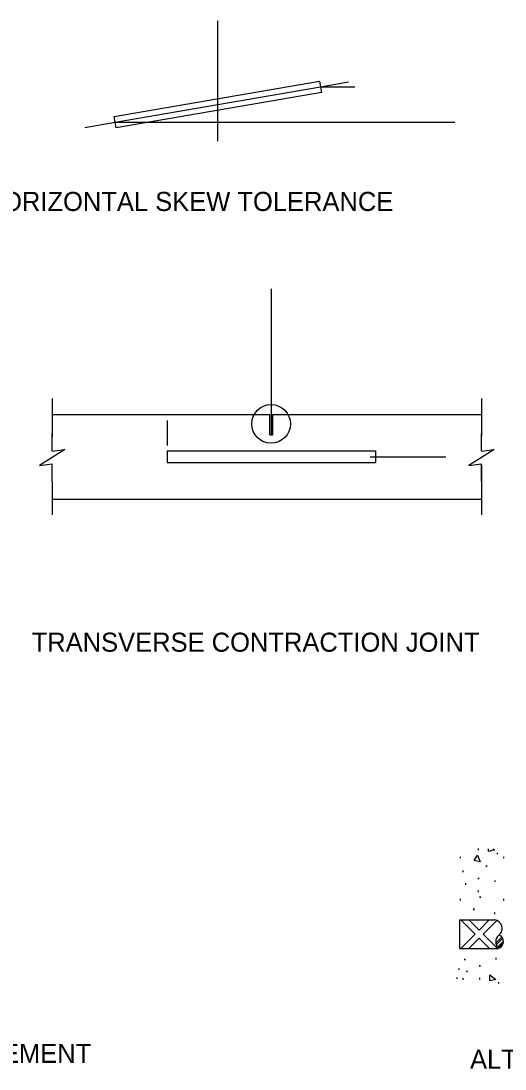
# Model space of a CAD drawing. Extents: x -924.2 to -895.3, y 391.1 to 435.2.
# Drawn here: x -912.39 to -908.9, y 391.66 to 399.2 of the extents above; entities that cross this region are included whole.
import ezdxf

# ---------------------------------------------------------------- set-up
doc = ezdxf.new("R2010")
doc.units = 0
for name, color, linetype in [('rd_NO-PLOT', 7, 'Continuous'), ('rd_PAVEMENT', 7, 'Continuous'), ('str_Center-Line-A', 7, 'Continuous'), ('str_Non-Metallic-Components-B', 7, 'Continuous'), ('str_Reinforcement-A', 7, 'Continuous')]:
    doc.layers.add(name, color=color, linetype=linetype)

msp = doc.modelspace()

# ---------------------------------------------------------------- linework, layer by layer
at = {"layer": 'rd_PAVEMENT'}
for p, q in [((-910.2338, 398.7264), (-909.985, 398.7264)), ((-911.719, 398.4709), (-909.2655, 398.4709)), ((-912.1643, 396.4819), (-912.1643, 396.2103)), ((-909.0735, 396.4819), (-909.0735, 396.2103)), ((-912.1643, 396.3674), (-910.5978, 396.3674)), ((-911.3366, 396.3228), (-911.3366, 396.1446)), ((-910.5753, 396.3674), (-909.0735, 396.3674)), ((-912.1643, 396.1024), (-912.1643, 396.2283)), ((-909.0735, 396.1024), (-909.0735, 396.2283)), ((-912.1643, 395.8849), (-912.1643, 396.0108)), ((-909.0735, 395.8849), (-909.0735, 396.0108)), ((-909.0735, 395.9994), (-909.0735, 395.6436)), ((-912.1643, 395.8849), (-912.1643, 395.6436)), ((-912.1643, 395.7581), (-909.8366, 395.7581)), ((-912.1643, 395.7581), (-909.8366, 395.7581)), ((-909.8366, 395.7581), (-909.0735, 395.7581)), ((-909.8366, 395.7581), (-909.0735, 395.7581)), ((-909.2326, 392.7285), (-908.9788, 392.7285))]:
    msp.add_line(p, q, dxfattribs=at)
for points in [[(-912.1643, 396.1024), (-912.0728, 396.1138), (-912.2559, 395.9994), (-912.1643, 396.0108)], [(-909.0735, 396.1024), (-908.9819, 396.1138), (-909.1651, 395.9994), (-909.0735, 396.0108)], [(-908.9899, 393.2408), (-908.9791, 393.2325), (-909.0223, 393.2207), (-909.0221, 393.2409)]]:
    msp.add_lwpolyline(points, dxfattribs=at)
for points in [[(-909.1259, 393.157), (-909.1031, 393.1957), (-909.0826, 393.1456)], [(-909.0125, 392.2892), (-909.0122, 392.3341), (-908.9694, 392.301)]]:
    msp.add_lwpolyline(points, close=True, dxfattribs=at)
msp.add_circle((-910.5883, 396.2993), 0.1392, dxfattribs=at)
at = {"layer": 'str_Center-Line-A'}
for p, q in [((-910.9729, 398.3347), (-910.9729, 399.1996)), ((-910.9729, 398.5986), (-910.2338, 398.7264)), ((-910.2338, 398.7264), (-910.0304, 398.7615)), ((-911.7119, 398.4709), (-910.9729, 398.5986)), ((-911.9304, 398.4331), (-911.7119, 398.4709)), ((-910.5866, 396.2202), (-910.5866, 397.2703)), ((-909.874, 396.0628), (-909.3298, 396.0628))]:
    msp.add_line(p, q, dxfattribs=at)
at = {"layer": 'str_Non-Metallic-Components-B'}
for p, q in [((-910.5978, 396.2202), (-910.5978, 396.3674)), ((-910.5753, 396.2202), (-910.5753, 396.3674)), ((-910.5978, 396.2202), (-910.5753, 396.2202))]:
    msp.add_line(p, q, dxfattribs=at)
at = {"layer": 'str_Reinforcement-A'}
for p, q in [((-911.3366, 396.1044), (-911.3366, 396.0211)), ((-911.3366, 396.1044), (-909.8366, 396.1044)), ((-909.8366, 396.1044), (-909.8366, 396.0211)), ((-911.3366, 396.0211), (-909.8366, 396.0211)), ((-909.2326, 392.7285), (-908.9788, 392.7285)), ((-909.2326, 392.7285), (-909.2326, 392.5241)), ((-909.2207, 392.7266), (-909.1196, 392.6256)), ((-909.1615, 392.7266), (-909.091, 392.6561)), ((-909.091, 392.6561), (-909.0205, 392.7266)), ((-908.9613, 392.7266), (-909.062, 392.6259)), ((-909.1196, 392.6256), (-909.2223, 392.5228)), ((-909.062, 392.6259), (-908.9589, 392.5228)), ((-909.1644, 392.5228), (-909.0906, 392.5966)), ((-909.0906, 392.5966), (-909.0169, 392.5228)), ((-908.9264, 392.6042), (-908.9703, 392.5602)), ((-908.921, 392.5958), (-908.9676, 392.5492)), ((-908.9156, 392.5756), (-908.9587, 392.5325)), ((-908.9168, 392.5614), (-908.9525, 392.5257)), ((-909.2326, 392.5241), (-908.9526, 392.5241)), ((-909.2312, 392.5241), (-908.9526, 392.5241))]:
    msp.add_line(p, q, dxfattribs=at)
msp.add_lwpolyline([(-911.719, 398.5119), (-910.2409, 398.7674), (-910.2267, 398.6853), (-911.7048, 398.4298)], close=True, dxfattribs=at)
for centre, radius, start, end in [((-908.9871, 392.6666), 0.0624, 308.67414, 82.32055), ((-908.9086, 392.5697), 0.0624, 129.27362, 226.03398), ((-908.9661, 392.5729), 0.0506, 285.43064, 66.67557)]:
    msp.add_arc(centre, radius, start, end, dxfattribs=at)

# ---------------------------------------------------------------- texts
at = {"layer": 'rd_NO-PLOT'}
for s, p in [('HORIZONTAL SKEW TOLERANCE', (-912.6582, 397.8318)), ('TRANSVERSE CONTRACTION JOINT', (-912.3127, 394.6592)), ('TRANSVERSE CONSTRUCTION JOINT FOR EXIST CONC PAVEMENT', (-917.9157, 391.6992)), ('ALTERNATIVE SPLICE COUPLER', (-909.1558, 391.6572))]:
    msp.add_text(s, height=0.13737, dxfattribs=at).set_placement(p)
at = {"layer": 'rd_PAVEMENT'}
for p in [(-909.1119, 393.2307), (-908.9748, 393.2003), (-909.2405, 393.1708), (-908.9285, 393.1708), (-909.2214, 393.0723), (-909.0523, 393.1098), (-909.2024, 392.9811), (-909.1104, 393.0209), (-908.9921, 393.0018), (-909.1119, 392.9283), (-909.2405, 392.8683), (-909.0982, 392.8866), (-908.9285, 392.8683), (-909.1438, 392.7986), (-908.9931, 392.7698), (-908.9834, 392.4433), (-909.2512, 392.3686), (-909.2089, 392.437), (-909.1007, 392.3918), (-909.2642, 392.3034), (-909.2219, 392.2969), (-909.1927, 392.3521), (-909.1021, 392.2992), (-908.9651, 392.2688)]:
    msp.add_text('.', height=0.0815, dxfattribs=at).set_placement(p)

doc.saveas('drawing.dxf')
